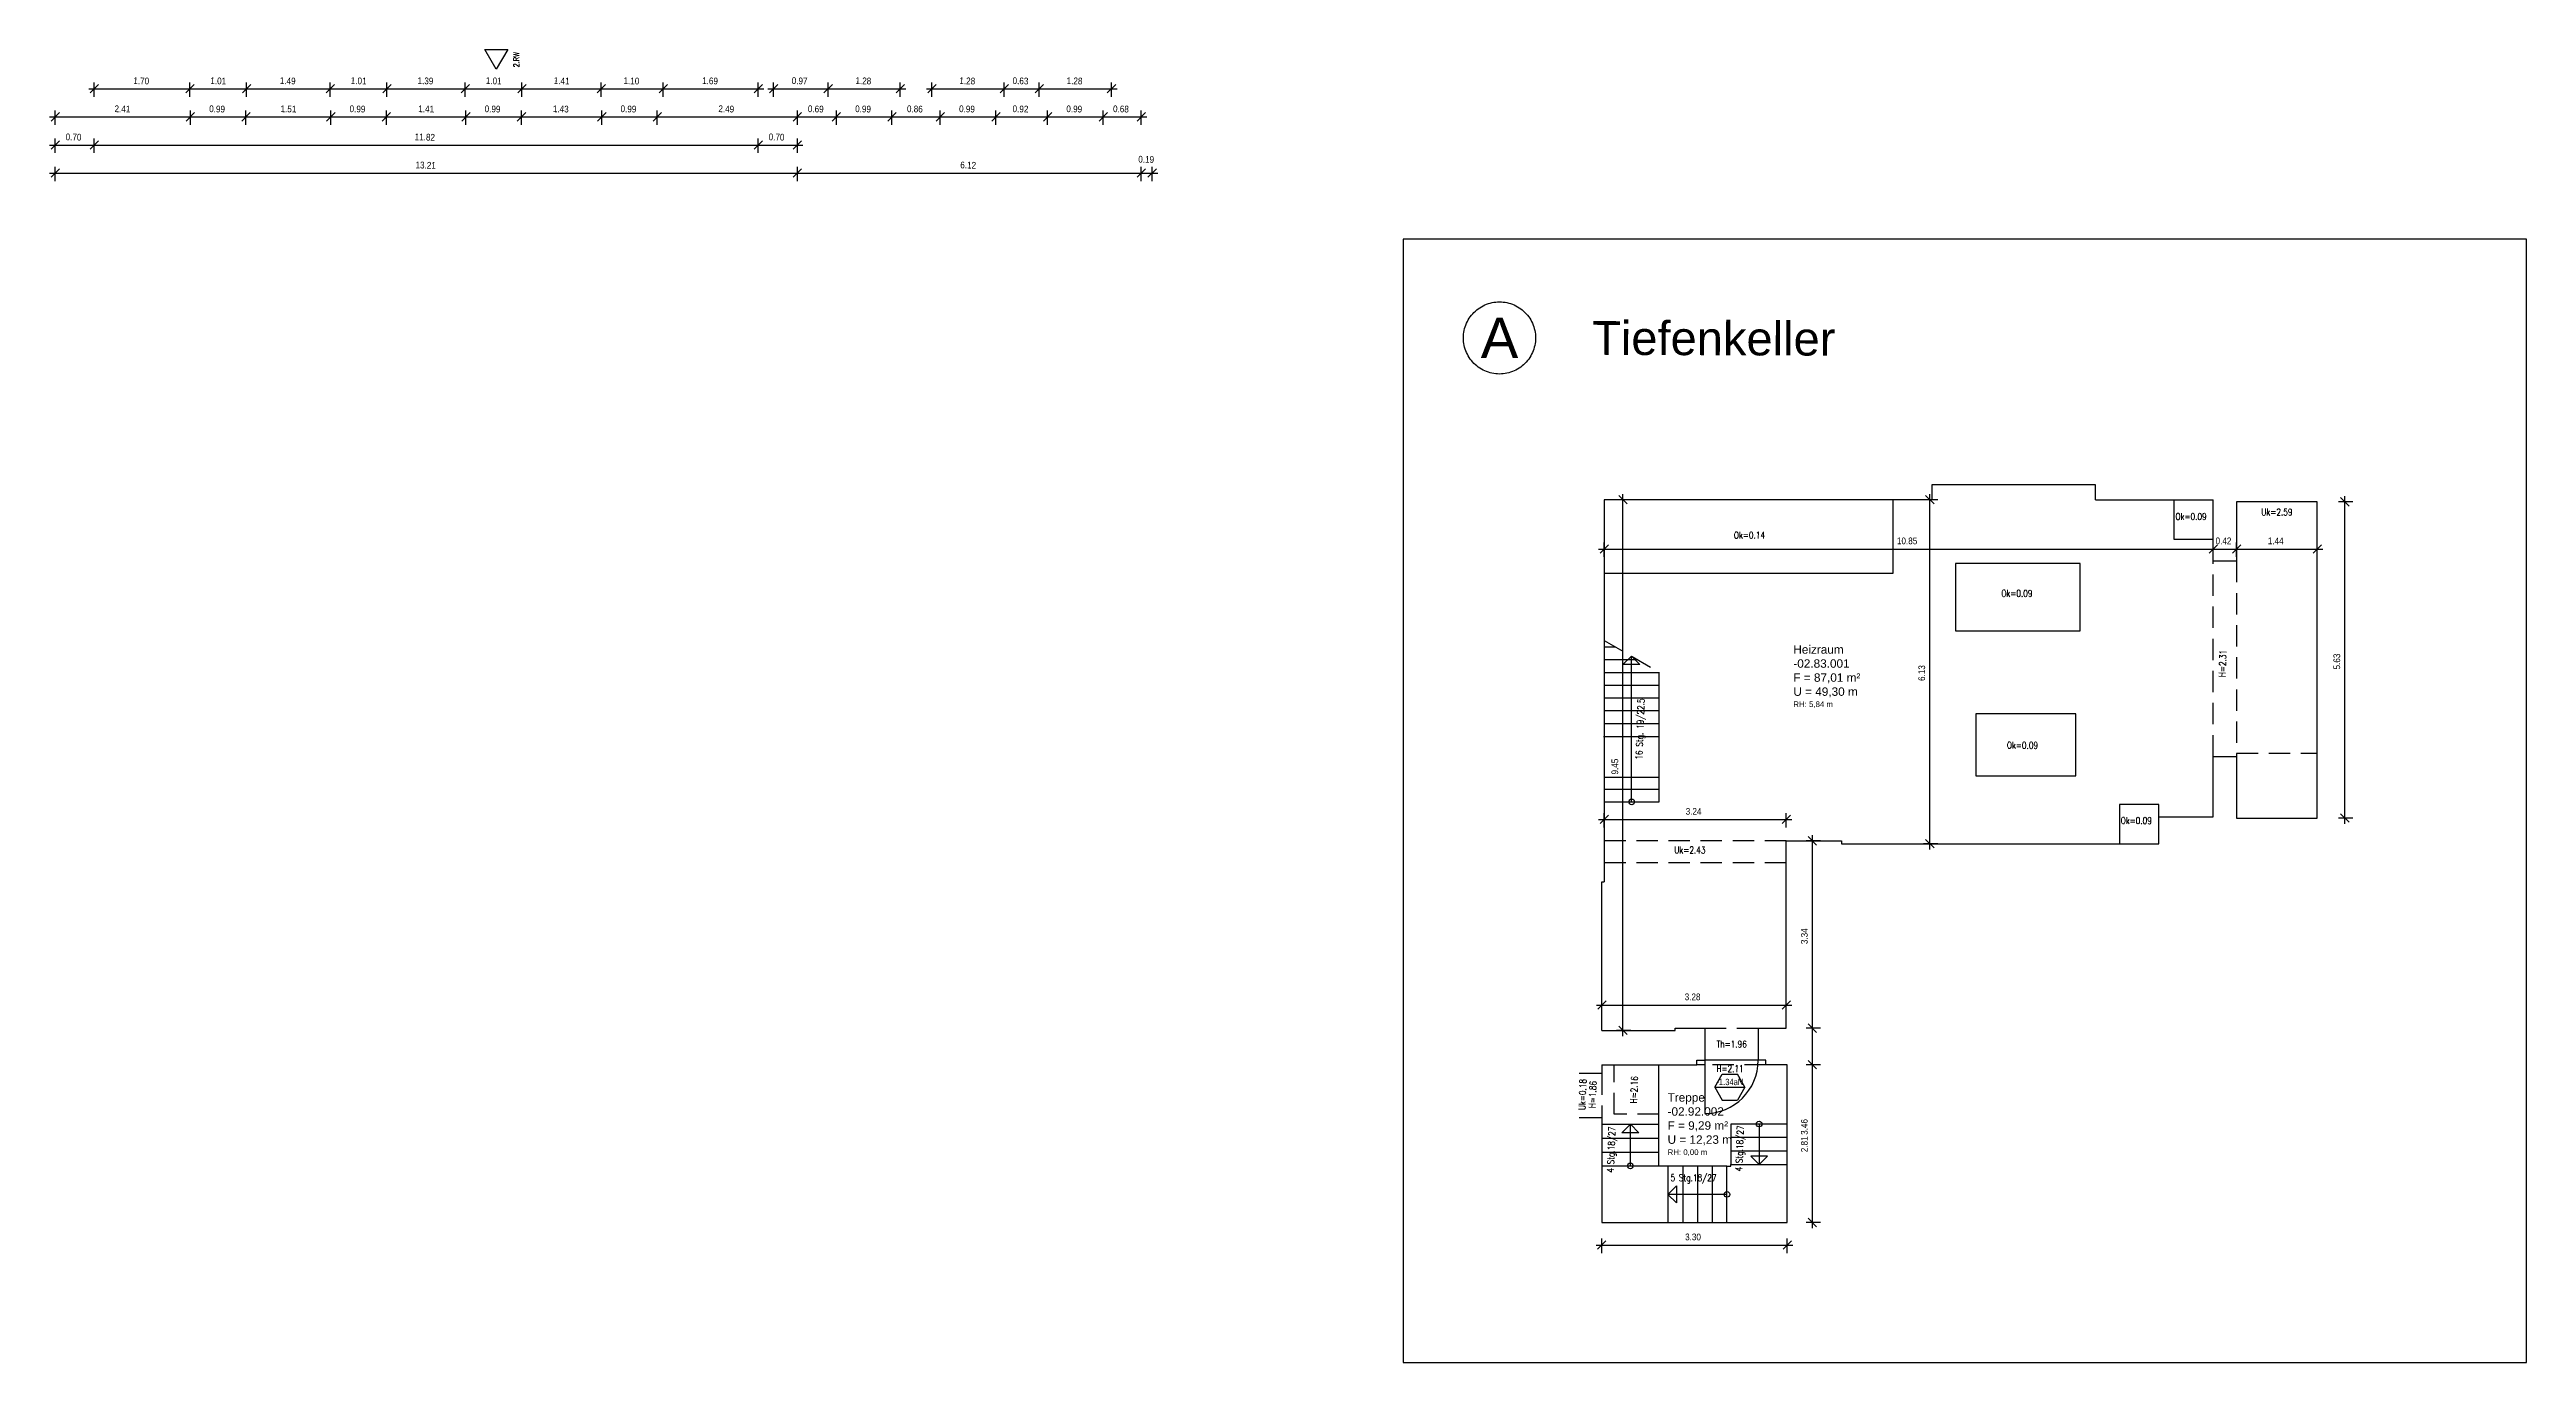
# Model space of a CAD drawing. Header units: metres. Extents: x 157 to 276, y 126 to 187.
# Drawn here: x 160.82 to 204.92, y 126.37 to 149.74 of the extents above; entities that cross this region are included whole.
import ezdxf
from ezdxf.enums import TextEntityAlignment as Align

# ---------------------------------------------------------------- set-up
doc = ezdxf.new("R2010")
doc.units = ezdxf.units.M
doc.header["$LTSCALE"] = 0.03
doc.linetypes.add('STRICHLINIE', pattern=[19.05, 12.7, -6.35])
for name, color, linetype in [('A_bemaßung', 2, 'Continuous'), ('A_BRANDSCHUTZ', 10, 'Continuous'), ('A_höhen', 3, 'Continuous'), ('A_NR_TÜR', 1, 'Continuous'), ('A_räume', 5, 'Continuous'), ('A_text', 5, 'Continuous'), ('A_treppe', 3, 'Continuous'), ('A_Tuernummern', 1, 'Continuous'), ('A_TXT-TUER', 1, 'Continuous'), ('A_türen', 9, 'Continuous'), ('A_verdeckt', 8, 'STRICHLINIE'), ('A_wände', 6, 'Continuous')]:
    doc.layers.add(name, color=color, linetype=linetype)
doc.styles.add('ARIAL', font='ARIAL.TTF')
doc.styles.add('arial-n', font='ARIALN.TTF')
doc.styles.add('BOLDSIMP_FNT', font='TXT', dxfattribs={"height": 1})
doc.styles.add('NORM', font='simplex.shx', dxfattribs={"width": 0.7, "bigfont": 'bigfont.shx'})
doc.styles.add('SIMPLEX', font='simplex.shx', dxfattribs={"width": 0.8, "height": 0.1})

# ---------------------------------------------------------------- blocks, each defined once
blk = doc.blocks.new('SLASH1')
at = {"layer": 'A_bemaßung', "color": 2, "linetype": 'Continuous'}
for p, q in [((0.07663, 0.07663), (-0.07319, -0.07319)), ((0, -0.14068), (0, 0.11466))]:
    blk.add_line(p, q, dxfattribs=at)
blk = doc.blocks.new('Tür-Nr')
at = {"layer": 'A_NR_TÜR'}
for p, q in [((-0.057, -108.865), (0.077, -108.632)), ((-0.057, -108.865), (0.481, -108.865)), ((-0.057, -108.865), (0.077, -109.098)), ((0.077, -108.632), (0.347, -108.632)), ((0.481, -108.865), (0.347, -108.632)), ((0.481, -108.865), (0.347, -109.098)), ((0.077, -109.098), (0.347, -109.098))]:
    blk.add_line(p, q, dxfattribs=at)
at = {"layer": 'A_TXT-TUER', "style": 'arial-n', "flags": 4}
blk.add_attdef('TÜR-NR.', text='', height=0.113, dxfattribs=at).set_placement((0.211, -108.772), align=Align.MIDDLE_CENTER)
at = {"layer": 'A_TXT-TUER', "style": 'NORM', "width": 0.7}
for tag, flags, p in [('BRANDSCHUTZ', 4, (0.229, -108.981)), ('ABMESSUNG', 5, (0.214, -109.333)), ('DIN', 5, (0.214, -109.198)), ('WANDART', 5, (0.214, -109.601)), ('MATERIAL', 5, (0.214, -109.467)), ('ZARGE', 5, (0.214, -109.736)), ('BESCHLÄGE', 5, (0.214, -110.005)), ('SONSTIGES', 5, (0.214, -110.139)), ('SCHLOSS', 5, (0.214, -109.87))]:
    blk.add_attdef(tag, text='', height=0.0784, dxfattribs=dict(at, flags=flags)).set_placement(p, align=Align.MIDDLE_CENTER)

msp = doc.modelspace()

# ---------------------------------------------------------------- linework, layer by layer
at = {"layer": 'A_bemaßung', "linetype": 'Continuous'}
for p, q in [((161.51817, 149.04213), (173.53816, 149.04212)), ((173.61243, 149.04211), (176.06729, 149.04213)), ((176.43264, 149.04211), (179.82766, 149.04213)), ((160.82069, 148.54214), (174.23563, 148.54214)), ((174.03566, 148.54214), (180.35782, 148.54212)), ((160.82068, 148.04215), (174.23566, 148.04212)), ((160.82066, 147.54213), (174.23566, 147.54212)), ((174.03569, 147.54214), (180.55191, 147.54213)), ((188.83652, 132.17798), (188.83652, 141.82798)), ((194.30132, 135.50297), (194.30132, 141.82799)), ((201.69122, 135.95798), (201.69122, 141.78797)), ((188.40227, 140.84953), (201.29727, 140.84953)), ((188.40229, 136.03409), (191.84229, 136.03408)), ((192.21062, 128.75796), (192.21062, 135.75298)), ((188.36227, 132.73153), (191.84228, 132.73153)), ((188.35727, 128.45797), (191.86226, 128.45797))]:
    msp.add_line(p, q, dxfattribs=at)
at = {"layer": 'A_BRANDSCHUTZ'}
msp.add_lwpolyline([(168.77585, 149.39035), (168.5729, 149.74188), (168.97881, 149.74188)], close=True, dxfattribs=at)
at = {"layer": 'A_text', "color": 2, "linetype": 'Continuous'}
for points in [[(184.92301, 146.36877), (184.92301, 126.36877), (204.92301, 126.36877), (204.92302, 146.36877), (184.92301, 146.36877)], [(187.27885, 144.64143), (187.27969, 144.60775), (187.27881, 144.57415), (187.27617, 144.54064), (187.27178, 144.50731), (187.26565, 144.47426), (187.2578, 144.44157), (187.24825, 144.40934), (187.23703, 144.37765), (187.22416, 144.34659), (187.20968, 144.31625), (187.19364, 144.28671), (187.17607, 144.25805), (187.15703, 144.23035), (187.13656, 144.20368), (187.11473, 144.17812), (187.09159, 144.15374), (187.0672, 144.1306), (187.04164, 144.10877), (187.01497, 144.08831), (186.98726, 144.06927), (186.9586, 144.05171), (186.92906, 144.03567), (186.89872, 144.0212), (186.86766, 144.00834), (186.83597, 143.99712), (186.80374, 143.98758), (186.77105, 143.97974), (186.738, 143.97362), (186.70467, 143.96924), (186.67116, 143.96661), (186.63756, 143.96573), (186.60396, 143.96661), (186.57045, 143.96925), (186.53712, 143.97364), (186.50407, 143.97977), (186.47138, 143.98762), (186.43915, 143.99717), (186.40746, 144.00839), (186.3764, 144.02126), (186.34606, 144.03574), (186.31652, 144.05178), (186.28786, 144.06935), (186.26016, 144.08839), (186.23349, 144.10886), (186.20793, 144.13069), (186.18355, 144.15383), (186.16041, 144.17822), (186.13858, 144.20378), (186.11812, 144.23045), (186.09908, 144.25816), (186.08152, 144.28682), (186.06548, 144.31636), (186.05101, 144.3467), (186.03815, 144.37776), (186.02693, 144.40945), (186.01738, 144.44168), (186.00954, 144.47437), (186.00342, 144.50742), (185.99903, 144.54075), (185.99639, 144.57426), (185.99551, 144.60787), (185.99639, 144.64148), (185.99903, 144.67499), (186.00342, 144.70832), (186.00955, 144.74137), (186.0174, 144.77406), (186.02695, 144.80629), (186.03817, 144.83798), (186.05104, 144.86904), (186.06552, 144.89938), (186.08156, 144.92892), (186.09913, 144.95758), (186.11817, 144.98528), (186.13864, 145.01195), (186.16047, 145.03751), (186.18361, 145.06189), (186.208, 145.08503), (186.23356, 145.10686), (186.26023, 145.12732), (186.28794, 145.14636), (186.3166, 145.16392), (186.34614, 145.17996), (186.37648, 145.19443), (186.40754, 145.20729), (186.43923, 145.21851), (186.47146, 145.22806), (186.50415, 145.23591), (186.5372, 145.24203), (186.57053, 145.24642), (186.60404, 145.24906), (186.63765, 145.24994), (186.67126, 145.24906), (186.70477, 145.24642), (186.7381, 145.24203), (186.77115, 145.2359), (186.80384, 145.22805), (186.83607, 145.2185), (186.86776, 145.20728), (186.89882, 145.19441), (186.92916, 145.17994), (186.9587, 145.1639), (186.98736, 145.14633), (187.01506, 145.12729), (187.04173, 145.10682), (187.06729, 145.08499), (187.09167, 145.06185), (187.11481, 145.03746), (187.13664, 145.0119), (187.1571, 144.98523), (187.17614, 144.95753), (187.1937, 144.92887), (187.20974, 144.89933), (187.22421, 144.86899), (187.23707, 144.83793), (187.24829, 144.80624), (187.25784, 144.77401), (187.26569, 144.74132), (187.27182, 144.70827), (187.27621, 144.67494), (187.27885, 144.64143)]]:
    msp.add_lwpolyline(points, dxfattribs=at)
at = {"layer": 'A_treppe', "linetype": 'Continuous'}
for p, q in [((188.70867, 139.10258), (188.50229, 139.10257)), ((189.48228, 138.64842), (188.50228, 138.64842)), ((189.10198, 138.87549), (188.50229, 138.87548)), ((189.48228, 138.19427), (188.50228, 138.19425)), ((189.48228, 138.42134), (188.50229, 138.42133)), ((189.48228, 137.7401), (188.50227, 137.74011)), ((189.48228, 137.96717), (188.50228, 137.96717)), ((188.49088, 137.51298), (189.48228, 137.51298)), ((188.50227, 136.78797), (189.48229, 136.78799)), ((189.48228, 136.56798), (188.50228, 136.56798)), ((189.47725, 129.86798), (189.47728, 131.66796)), ((188.45727, 130.60797), (189.47728, 130.60795)), ((191.76228, 130.61297), (190.75727, 130.61298)), ((190.75727, 130.61298), (190.75728, 129.89298)), ((188.45727, 130.36131), (189.47729, 130.36131)), ((188.45728, 130.11462), (189.47728, 130.11462)), ((191.76228, 130.13297), (190.75728, 130.13297)), ((191.76229, 130.37296), (190.75729, 130.37298)), ((188.45728, 129.86797), (189.47725, 129.86798)), ((189.47725, 129.86798), (189.63728, 129.86797)), ((190.68728, 129.86297), (189.63727, 129.86298)), ((189.63727, 129.86298), (189.63727, 128.85796)), ((189.89978, 129.86298), (189.89977, 128.85799)), ((190.16227, 129.86299), (190.16229, 128.85798)), ((190.42478, 129.86297), (190.42477, 128.85796)), ((190.68727, 128.85796), (190.68728, 129.86297)), ((190.75728, 129.89298), (191.76231, 129.89299))]:
    msp.add_line(p, q, dxfattribs=at)
at = {"layer": 'A_treppe', "color": 1, "linetype": 'Continuous'}
for p, q in [((188.98659, 136.34797), (188.98659, 138.94212)), ((188.96729, 129.86799), (188.96729, 130.60797)), ((191.25977, 130.61298), (191.25977, 129.89296)), ((190.68729, 129.36046), (189.63728, 129.36047))]:
    msp.add_line(p, q, dxfattribs=at)
at = {"layer": 'A_treppe', "color": 11, "linetype": 'Continuous'}
msp.add_line((189.47728, 130.60795), (189.47728, 131.66796), dxfattribs=at)
at = {"layer": 'A_treppe', "color": 1, "linetype": 'Continuous'}
for points in [[(188.98659, 138.94212), (189.13659, 138.79212), (188.83658, 138.79213), (188.98659, 138.94212)], [(188.96729, 130.60797), (189.11726, 130.45795), (188.81728, 130.45796), (188.96729, 130.60797)], [(191.25977, 129.89296), (191.40978, 130.04297), (191.10977, 130.04299), (191.25977, 129.89296)], [(189.63728, 129.36047), (189.78727, 129.51047), (189.78728, 129.21046), (189.63728, 129.36047)]]:
    msp.add_lwpolyline(points, dxfattribs=at)
at = {"layer": 'A_treppe', "linetype": 'Continuous'}
for points in [[(188.50227, 136.34794), (189.48227, 136.34797), (189.48227, 138.65593)], [(190.68728, 129.86297), (190.75728, 129.86296), (190.75728, 129.89298)]]:
    msp.add_lwpolyline(points, dxfattribs=at)
at = {"layer": 'A_treppe', "color": 1, "linetype": 'Continuous'}
for centre in [(188.99228, 136.34798), (191.25977, 130.61298), (188.96729, 129.86798), (190.68729, 129.36047)]:
    msp.add_circle(centre, 0.05, dxfattribs=at)
at = {"layer": 'A_türen', "linetype": 'Continuous'}
for p, q in [((190.29228, 131.74797), (190.2923, 130.79799)), ((191.24226, 131.74799), (190.29229, 131.74798))]:
    msp.add_line(p, q, dxfattribs=at)
msp.add_arc((190.29226, 131.74797), 0.94999, 270.00241, 0.001206, dxfattribs=at)
at = {"layer": 'A_verdeckt'}
for p, q in [((199.34725, 137.15798), (199.34728, 140.63798)), ((199.76228, 140.63798), (199.76228, 137.15797)), ((188.50228, 139.22175), (189.48227, 138.65593)), ((199.76227, 137.21795), (201.19726, 137.21797)), ((191.74229, 135.65298), (188.50228, 135.65299)), ((191.74227, 135.26298), (188.50226, 135.263)), ((190.29228, 132.318), (191.24227, 132.31797)), ((188.45728, 131.51298), (188.45727, 130.72298)), ((191.38226, 131.66797), (190.15227, 131.66798))]:
    msp.add_line(p, q, dxfattribs=at)
msp.add_lwpolyline([(189.47728, 130.78795), (188.67729, 130.78798), (188.67729, 131.66799)], dxfattribs=at)
at = {"layer": 'A_wände', "linetype": 'Continuous'}
for p, q in [((188.50226, 141.72798), (188.50228, 134.92297)), ((194.33726, 141.72798), (188.50226, 141.72798)), ((193.64729, 140.41798), (193.64728, 141.72796)), ((194.33728, 141.99298), (194.33726, 141.72798)), ((197.24727, 141.99301), (194.33728, 141.99298)), ((197.24728, 141.72799), (197.24727, 141.99301)), ((197.24728, 141.72799), (199.34728, 141.72795)), ((198.64727, 141.72799), (198.64727, 141.02796)), ((199.34728, 140.63798), (199.34728, 141.72795)), ((201.19727, 141.68797), (199.76227, 141.68795)), ((199.76227, 141.68795), (199.76228, 140.63798)), ((201.19728, 136.05798), (201.19727, 141.68797)), ((198.64727, 141.02796), (199.34726, 141.02798)), ((188.50729, 140.41796), (193.64729, 140.41798)), ((194.75729, 140.59296), (194.75727, 139.39297)), ((196.97728, 140.59299), (194.75729, 140.59296)), ((196.97728, 139.39299), (196.97728, 140.59299)), ((199.34728, 140.63798), (199.76228, 140.63798)), ((194.75727, 139.39297), (196.97728, 139.39299)), ((195.11729, 137.91297), (195.11728, 136.81297)), ((196.89726, 137.91298), (195.11729, 137.91297)), ((196.89728, 136.81298), (196.89726, 137.91298)), ((195.11728, 136.81297), (196.89728, 136.81298)), ((199.34728, 136.08297), (199.34725, 137.15798)), ((199.34725, 137.15798), (199.76228, 137.15797)), ((199.76228, 137.15797), (199.76228, 136.05797)), ((198.37728, 136.303), (197.67724, 136.303)), ((197.67724, 136.303), (197.67729, 135.60297)), ((198.37728, 136.08296), (198.37728, 136.303)), ((198.37726, 135.60296), (198.37728, 136.08296)), ((198.37728, 136.08296), (199.34728, 136.08297)), ((199.76228, 136.05797), (201.19728, 136.05798)), ((191.74228, 132.31796), (191.74229, 135.65298)), ((191.74229, 135.65298), (192.72728, 135.65297)), ((192.72728, 135.65297), (192.72728, 135.60297)), ((192.72728, 135.60297), (198.37726, 135.60296)), ((189.76728, 132.31798), (190.29228, 132.318)), ((190.29228, 132.318), (190.29229, 131.74798)), ((191.24227, 132.31797), (191.24226, 131.74799)), ((191.24227, 132.31797), (191.74228, 132.31796)), ((188.45728, 131.51298), (188.05729, 131.51296)), ((188.45727, 131.66796), (190.15227, 131.66798)), ((188.45727, 131.66796), (188.45728, 131.51298)), ((190.29228, 131.66797), (190.15227, 131.66798)), ((191.38229, 131.74797), (191.24226, 131.74799)), ((191.38226, 131.66797), (191.24227, 131.66796)), ((191.38226, 131.66797), (191.38229, 131.74797)), ((191.76229, 131.66797), (191.38226, 131.66797)), ((191.76226, 128.85797), (191.76229, 131.66797)), ((188.45727, 130.72298), (188.05727, 130.72296)), ((188.45727, 130.72298), (188.45728, 128.85796)), ((188.45728, 128.85796), (191.76226, 128.85797))]:
    msp.add_line(p, q, dxfattribs=at)
for points in [[(188.46226, 132.278), (188.46228, 134.92298), (188.50228, 134.92297)], [(188.46226, 132.278), (189.76728, 132.27797), (189.76728, 132.31798)], [(190.15227, 131.66798), (190.15228, 131.74796), (190.29228, 131.74797)]]:
    msp.add_lwpolyline(points, dxfattribs=at)

# ---------------------------------------------------------------- block references
at = {"layer": 'A_bemaßung', "color": 7}
for p in [(161.61814, 149.04214), (163.31806, 149.04214), (164.32802, 149.04212), (165.81788, 149.04213), (166.82782, 149.04214), (168.22275, 149.04214), (169.2327, 149.04213), (170.6426, 149.04215), (171.74756, 149.04213), (173.43817, 149.04213), (173.71242, 149.04214), (174.68236, 149.04213), (175.96729, 149.04214), (176.53265, 149.04214), (177.81756, 149.04212), (178.44272, 149.04213), (179.72763, 149.04214), (160.92064, 148.54213), (163.32805, 148.54214), (164.31801, 148.54214), (165.8279, 148.54212), (166.81781, 148.54213), (168.23276, 148.54213), (169.2227, 148.54213), (170.65262, 148.54214), (171.64254, 148.54216), (174.13566, 148.54213), (174.13566, 148.54213), (174.82986, 148.54212), (175.81979, 148.54213), (176.68014, 148.54213), (177.67007, 148.54213), (178.59023, 148.54213), (179.58013, 148.54212), (180.25783, 148.54212), (160.92068, 148.04212), (161.61816, 148.04212), (173.43816, 148.04212), (174.13569, 148.04215), (160.92067, 147.54213), (174.13565, 147.54215), (174.13566, 147.54213), (180.25783, 147.54213), (180.45191, 147.54212), (188.50226, 140.84953), (199.34728, 140.84953), (199.76228, 140.84953), (201.19727, 140.84953), (188.50228, 136.03408), (191.74229, 136.03408), (188.46226, 132.73153), (191.74229, 132.73153), (188.45727, 128.45798), (191.76226, 128.45797)]:
    msp.add_blockref('SLASH1', p, dxfattribs=at)
at = {"layer": 'A_bemaßung', "color": 7, "rotation": 90}
for p in [(188.83652, 141.72798), (194.30133, 141.72798), (201.69123, 141.68797), (201.69122, 136.05798), (192.21062, 135.65298), (188.83653, 132.27798), (192.21062, 132.31797), (192.21062, 131.66798), (192.21063, 128.85796), (192.21063, 128.85796)]:
    msp.add_blockref('SLASH1', p, dxfattribs=at)
at = {"layer": 'A_Tuernummern'}
ref = msp.add_blockref('Tür-Nr', (190.52765, 240.13484), dxfattribs=at)
ref.add_attrib('TÜR-NR.', '-1.34aN', dxfattribs={"layer": 'A_TXT-TUER', "height": 0.112896, "style": 'arial-n'}).set_placement((190.739, 131.3625), align=Align.MIDDLE_CENTER)
at = {"layer": 'A_wände', "linetype": 'Continuous', "rotation": 90}
msp.add_blockref('SLASH1', (194.30133, 135.60297), dxfattribs=at)

# ---------------------------------------------------------------- texts
at = {"layer": 'A_bemaßung', "color": 7, "linetype": 'Continuous', "style": 'BOLDSIMP_FNT', "width": 0.9}
for s, rotation, p in [('1.70', 358.5, (162.31128, 149.09211)), ('1.01', 358.5, (163.68163, 149.09212)), ('1.49', 358.5, (164.91868, 149.09215)), ('1.01', 358.5, (166.18145, 149.09213)), ('1.39', 358.5, (167.37101, 149.09213)), ('1.01', 358.5, (168.58629, 149.09215)), ('1.41', 358.5, (169.79623, 149.09214)), ('1.10', 358.5, (171.03822, 149.09213)), ('1.69', 358.5, (172.43857, 149.09214)), ('0.97', 358.5, (174.03283, 149.09213)), ('1.28', 358.5, (175.168, 149.09213)), ('1.28', 358.5, (177.01826, 149.09214)), ('0.63', 358.5, (177.96559, 149.09212)), ('1.28', 358.5, (178.92832, 149.09214)), ('2.41', 358.5, (161.97525, 148.59214)), ('0.99', 358.5, (163.66104, 148.59214)), ('1.51', 358.5, (164.93156, 148.59215)), ('0.99', 358.5, (166.16091, 148.59213)), ('1.41', 358.5, (167.38388, 148.59213)), ('0.99', 358.5, (168.56572, 148.59214)), ('1.43', 358.5, (169.7808, 148.59212)), ('0.99', 358.5, (170.9856, 148.59209)), ('2.49', 358.5, (172.72712, 148.59213)), ('0.69', 358.5, (174.32079, 148.59213)), ('0.99', 358.5, (175.16285, 148.59214)), ('0.86', 358.5, (176.08541, 148.59213)), ('0.99', 358.5, (177.01312, 148.59211)), ('0.92', 358.5, (177.96558, 148.59213)), ('0.99', 358.5, (178.92322, 148.59213)), ('0.68', 358.5, (179.75441, 148.59213)), ('0.70', 358.5, (161.10487, 148.09214)), ('11.82', 358.5, (167.31989, 148.09212)), ('0.70', 358.5, (173.62234, 148.09214)), ('13.21', 358.5, (167.33532, 147.59213)), ('6.12', 358.5, (177.03476, 147.59213)), ('0.19', 358.5, (180.20426, 147.69455)), ('10.85', 359.8, (193.7139, 140.89953)), ('0.42', 359.8, (199.38763, 140.89953)), ('1.44', 359.8, (200.31778, 140.89954)), ('5.63', 89.8, (201.64122, 138.70583)), ('6.13', 89.8, (194.25131, 138.5009)), ('9.45', 89.8, (188.78652, 136.83584)), ('3.24', 359.8, (189.95258, 136.08408)), ('3.34', 89.8, (192.16061, 133.81576)), ('3.28', 359.8, (189.93514, 132.78153)), ('3.46', 89.8, (192.16061, 130.42082)), ('2.81', 89.8, (192.16061, 130.11125)), ('3.30', 359.8, (189.94262, 128.50797))]:
    msp.add_text(s, height=0.12, rotation=rotation, dxfattribs=at).set_placement(p, align=Align.BOTTOM_LEFT)
at = {"layer": 'A_BRANDSCHUTZ', "linetype": 'Continuous', "insert": (169.08112, 149.42503), "char_height": 0.1, "width": 1.1421, "attachment_point": 1, "rotation": 90, "style": 'SIMPLEX'}
msp.add_mtext('2.RW', dxfattribs=at)
at = {"layer": 'A_höhen', "linetype": 'Continuous', "style": 'SIMPLEX', "width": 0.8}
msp.add_text('Uk=2.59', height=0.12, rotation=359.8, dxfattribs=at).set_placement((200.47978, 141.50796), align=Align.MIDDLE_CENTER)
for s, p in [('Ok=0.14', (190.80997, 141.00176)), ('Ok=0.09', (198.67301, 141.33384)), ('Ok=0.09', (195.57247, 139.96582)), ('Ok=0.09', (195.67116, 137.26098)), ('Ok=0.09', (197.6978, 135.92014))]:
    msp.add_text(s, height=0.12, rotation=359.8, dxfattribs=at).set_placement(p, align=Align.BOTTOM_LEFT)
for s, rotation, p in [('H=2.31', 87.9, (199.60814, 138.80814)), ('Uk=2.43', 359.8, (190.02762, 135.39571)), ('Th=1.96', 359.8, (190.7713, 131.94033)), ('H=2.16', 87.9, (189.12926, 131.21956)), ('H=2.11', 359.8, (190.7428, 131.50318)), ('Uk=0.18', 87.9, (188.21144, 131.13424)), ('H=1.86', 87.9, (188.39143, 131.13426))]:
    msp.add_text(s, height=0.12, rotation=rotation, dxfattribs=at).set_placement(p, align=Align.BOTTOM_CENTER)
at = {"layer": 'A_räume', "linetype": 'Continuous', "char_height": 0.15, "width": 6.6459, "attachment_point": 1}
for s, insert in [('\\fArial|b0|i0|c0|p34;Heizraum\\P-02.83.001\\PF = 87,01 m²\\PU = 49,30 m\\P\\H0.1;RH: 5,84 m', (191.86952, 139.13665)), ('\\fArial|b0|i0|c0|p34;Treppe\\P-02.92.002\\PF = 9,29 m²\\PU = 12,23 m\\P\\H0.1;RH: 0,00 m', (189.63049, 131.16168))]:
    msp.add_mtext(s, dxfattribs=dict(at, insert=insert))
at = {"layer": 'A_text', "color": 2, "linetype": 'Continuous', "style": 'ARIAL'}
msp.add_text('A', height=0.72, dxfattribs=at).set_placement((186.63762, 144.60782), align=Align.MIDDLE_CENTER)
msp.add_text('Tiefenkeller', height=0.6, rotation=359.8, dxfattribs=at).set_placement((188.28672, 144.60782), align=Align.MIDDLE_LEFT)
at = {"layer": 'A_treppe', "color": 1, "linetype": 'Continuous', "style": 'SIMPLEX', "width": 0.8}
for s, rotation, p in [('16 Stg. 19/22.5', 87.9, (189.21555, 137.09704)), ('4 Stg.18/27', 87.9, (188.70722, 129.74326)), ('4 Stg.18/27', 87.9, (190.99444, 129.76585)), ('5 Stg.18/27', 359.8, (189.68225, 129.56227))]:
    msp.add_text(s, height=0.12, rotation=rotation, dxfattribs=at).set_placement(p, align=Align.BOTTOM_LEFT)

doc.saveas('drawing.dxf')
